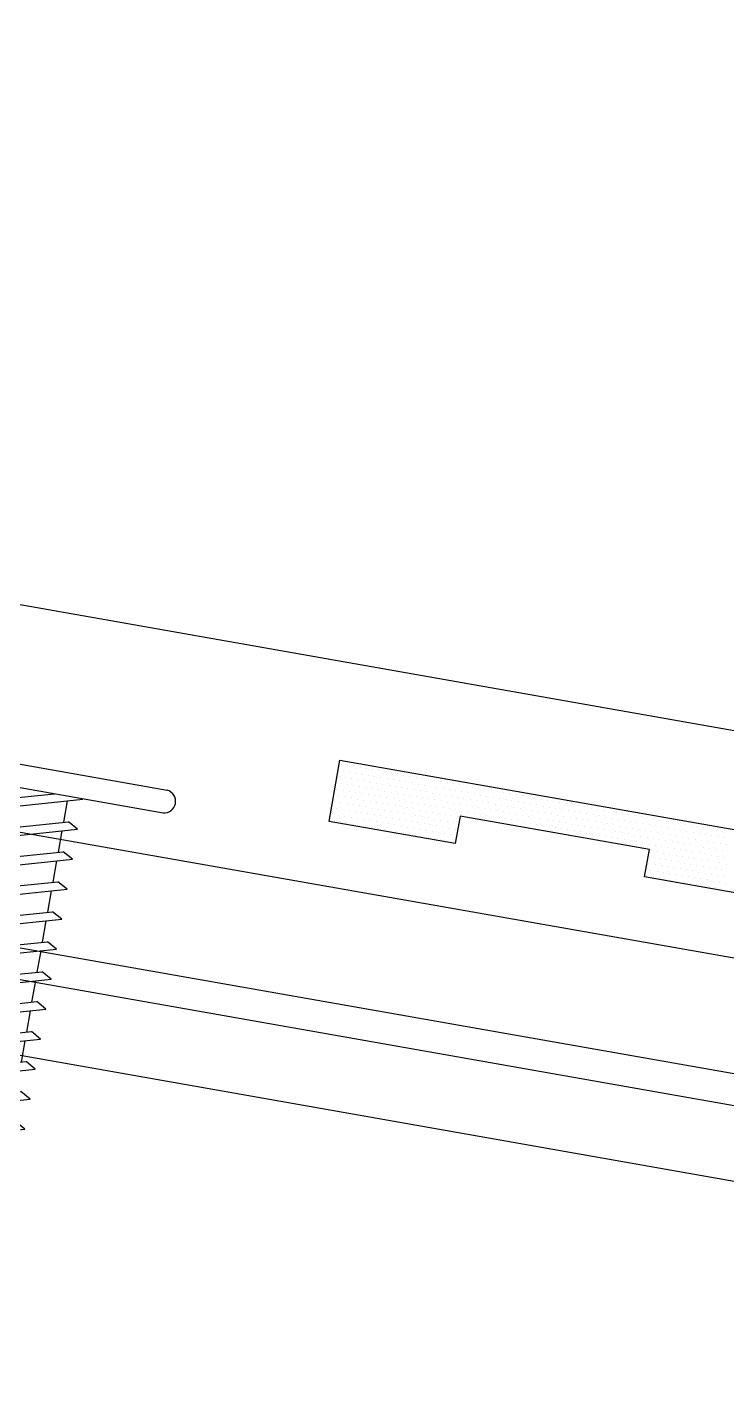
# Model space of a CAD drawing. Header units: inches. Extents: x -33163 to 19162, y -8858 to 30669.
# Drawn here: x -17014.891 to -17013.512, y 18033.685 to 18036.385 of the extents above; entities that cross this region are included whole.
import ezdxf

# ---------------------------------------------------------------- set-up
doc = ezdxf.new("R2010")
doc.units = ezdxf.units.IN
doc.layers.get('0').update_dxf_attribs({"color": 9, "lineweight": 0})
for name, color, linetype in [('20 - 7.2 PANEL', 5, 'Continuous'), ('FASTENER', 9, 'Continuous'), ('PURLIN', 1, 'Continuous'), ('SEALANT', 11, 'Continuous'), ('STLA', 12, 'Continuous'), ('TAPE', 9, 'Continuous'), ('TRIM', 4, 'Continuous')]:
    doc.layers.add(name, color=color, linetype=linetype)
doc.styles.add('TEXT', font='SIMPLEX.shx', dxfattribs={"width": 0.75, "height": 0.375})
doc.dimstyles.new('DETAIL$7', dxfattribs={"dimscale": 4, "dimtxt": 0.375, "dimasz": 0.125, "dimexe": 0.0625, "dimexo": 0.0625, "dimgap": 0.0625, "dimtad": 1, "dimdec": 4, "dimzin": 3, "dimdsep": 46, "dimlunit": 4, "dimtxsty": 'TEXT', "dimblk": 'ARCHTICK', "dimcen": 0.0625, "dimclrd": 7, "dimclre": 7, "dimclrt": 2, "dimadec": 0, "dimazin": 0, "dimtfac": 0.6, "dimtdec": 4, "dimtmove": 0, "dimatfit": 3, "dimfxl": 1, "dimfrac": 2, "dimtolj": 1, "dimtzin": 0, "dimarcsym": 0})

# ---------------------------------------------------------------- blocks, each defined once
blk = doc.blocks.new('sd3')
at = {"layer": 'FASTENER'}
for p, q in [((-0.24, 0.0822), (0.24, 0.0822)), ((-0.24, 0.0369), (0.24, 0.0369)), ((-0.0784, 0.0079), (0.0229, 0.0369)), ((-0.0582, -0.0035), (0.0798, 0.0359)), ((-0.0484, 0.0369), (-0.0484, 0.0165)), ((0.0497, 0.0273), (0.0497, -0.0155)), ((-0.0582, -0.0035), (-0.0784, 0.0079)), ((-0.0784, -0.0521), (0.0595, -0.0127)), ((-0.0582, -0.0636), (0.0798, -0.0242)), ((-0.0484, -0.0007), (-0.0484, -0.0435)), ((0.0798, -0.0242), (0.0595, -0.0127)), ((-0.0582, -0.0636), (-0.0784, -0.0521)), ((0.0497, -0.0328), (0.0497, -0.0756)), ((-0.0784, -0.1122), (0.0595, -0.0728)), ((-0.0484, -0.0608), (-0.0484, -0.1036)), ((0.0798, -0.0843), (0.0595, -0.0728)), ((-0.0582, -0.1236), (0.0798, -0.0843)), ((0.0497, -0.0928), (0.0497, -0.1357)), ((-0.0582, -0.1236), (-0.0784, -0.1122)), ((-0.0784, -0.1723), (0.0595, -0.1329)), ((-0.0484, -0.1208), (-0.0484, -0.1637)), ((0.0798, -0.1443), (0.0595, -0.1329)), ((-0.0582, -0.1837), (0.0798, -0.1443)), ((0.0497, -0.1529), (0.0497, -0.1958)), ((-0.0582, -0.1837), (-0.0784, -0.1723)), ((-0.0484, -0.1809), (-0.0484, -0.2238)), ((-0.0784, -0.2324), (0.0595, -0.193)), ((-0.0582, -0.2438), (0.0798, -0.2044)), ((0.0497, -0.213), (0.0497, -0.2559)), ((0.0798, -0.2044), (0.0595, -0.193)), ((-0.0582, -0.2438), (-0.0784, -0.2324)), ((-0.0484, -0.241), (-0.0484, -0.2839)), ((-0.0784, -0.2925), (0.0595, -0.2531)), ((-0.0582, -0.3039), (0.0798, -0.2645)), ((0.0798, -0.2645), (0.0595, -0.2531)), ((-0.0582, -0.3039), (-0.0784, -0.2925)), ((0.0497, -0.2731), (0.0497, -0.316)), ((-0.0784, -0.3525), (0.0595, -0.3132)), ((-0.0484, -0.3011), (-0.0484, -0.344)), ((0.0798, -0.3246), (0.0595, -0.3132)), ((-0.0582, -0.364), (0.0798, -0.3246)), ((0.0497, -0.3332), (0.0497, -0.376)), ((-0.0582, -0.364), (-0.0784, -0.3525)), ((-0.0784, -0.4126), (0.0595, -0.3732)), ((-0.0484, -0.3612), (-0.0484, -0.404)), ((0.0798, -0.3847), (0.0595, -0.3732)), ((-0.0582, -0.424), (0.0798, -0.3847)), ((0.0497, -0.3932), (0.0497, -0.4361)), ((-0.0582, -0.424), (-0.0784, -0.4126)), ((-0.0484, -0.4212), (-0.0484, -0.4641)), ((-0.0784, -0.4727), (0.0595, -0.4333)), ((-0.0582, -0.4841), (0.0798, -0.4447)), ((0.0497, -0.4533), (0.0497, -0.4962)), ((0.0798, -0.4447), (0.0595, -0.4333)), ((-0.0582, -0.4841), (-0.0784, -0.4727)), ((-0.0484, -0.4813), (-0.0484, -0.5242)), ((-0.0784, -0.5328), (0.0595, -0.4934)), ((-0.0582, -0.5442), (0.0798, -0.5048)), ((0.0798, -0.5048), (0.0595, -0.4934)), ((-0.0582, -0.5442), (-0.0784, -0.5328)), ((0.0497, -0.5134), (0.0497, -0.5563)), ((-0.0784, -0.5929), (0.0595, -0.5535)), ((-0.0582, -0.6043), (0.0798, -0.5649)), ((-0.0484, -0.5414), (-0.0484, -0.5843)), ((0.0798, -0.5649), (0.0595, -0.5535)), ((-0.0582, -0.6043), (-0.0784, -0.5929)), ((0.0497, -0.5735), (0.0497, -0.6164)), ((-0.0784, -0.653), (0.0595, -0.6136)), ((-0.0484, -0.6015), (-0.0484, -0.6444)), ((0.0798, -0.625), (0.0595, -0.6136)), ((-0.0582, -0.6644), (0.0798, -0.625)), ((0.0497, -0.6336), (0.0497, -0.6764)), ((-0.0582, -0.6644), (-0.0784, -0.653)), ((-0.0784, -0.713), (0.0595, -0.6736)), ((-0.0484, -0.6616), (-0.0484, -0.7044)), ((0.0798, -0.6851), (0.0595, -0.6736)), ((-0.0582, -0.7245), (0.0798, -0.6851)), ((0.0497, -0.6937), (0.0497, -0.7365)), ((-0.0582, -0.7245), (-0.0784, -0.713)), ((-0.0484, -0.7217), (-0.0484, -0.7645)), ((-0.0784, -0.7731), (0.0595, -0.7337)), ((-0.0582, -0.7845), (0.0798, -0.7451)), ((0.0497, -0.7537), (0.0497, -0.9769)), ((0.0798, -0.7451), (0.0595, -0.7337)), ((-0.0582, -0.7845), (-0.0784, -0.7731)), ((-0.0484, -0.7817), (-0.0484, -0.9769)), ((-0.0004, -1.0025), (0.0088, -0.8964)), ((0.0007, -1.0114), (-0.0484, -0.9769)), ((0.0007, -1.0114), (0.0497, -0.9769))]:
    blk.add_line(p, q, dxfattribs=at)
for centre, radius, start, end in [((-0.2381, 0.0595), 0.0227, 94.6639, 265.3361), ((0.2381, 0.0595), 0.0227, 274.6639, 85.3361), ((-0.0255, -0.9032), 0.0349, 11.1445, 130.906), ((0.0316, -1.0032), 0.032, 55.4585, 194.8454)]:
    blk.add_arc(centre, radius, start, end, dxfattribs=at)
blk = doc.blocks.new('*X325')
at = {"color": 0}
for p, q in [((-1.33125, 0.1375), (-1.33125, 0.1375)), ((-1.31875, 0.1375), (-1.31875, 0.1375)), ((-1.30625, 0.1375), (-1.30625, 0.1375)), ((-1.29375, 0.1375), (-1.29375, 0.1375)), ((-1.28125, 0.1375), (-1.28125, 0.1375)), ((-1.26875, 0.1375), (-1.26875, 0.1375)), ((-1.25625, 0.1375), (-1.25625, 0.1375)), ((-1.24375, 0.1375), (-1.24375, 0.1375)), ((-1.23125, 0.1375), (-1.23125, 0.1375)), ((-1.21875, 0.1375), (-1.21875, 0.1375)), ((-1.20625, 0.1375), (-1.20625, 0.1375)), ((-1.19375, 0.1375), (-1.19375, 0.1375)), ((-1.18125, 0.1375), (-1.18125, 0.1375)), ((-1.16875, 0.1375), (-1.16875, 0.1375)), ((-1.15625, 0.1375), (-1.15625, 0.1375)), ((-1.14375, 0.1375), (-1.14375, 0.1375)), ((-1.13125, 0.1375), (-1.13125, 0.1375)), ((-1.11875, 0.1375), (-1.11875, 0.1375)), ((-1.10625, 0.1375), (-1.10625, 0.1375)), ((-1.09375, 0.1375), (-1.09375, 0.1375)), ((-1.08125, 0.1375), (-1.08125, 0.1375)), ((-1.06875, 0.1375), (-1.06875, 0.1375)), ((-1.05625, 0.1375), (-1.05625, 0.1375)), ((-1.04375, 0.1375), (-1.04375, 0.1375)), ((-1.03125, 0.1375), (-1.03125, 0.1375)), ((-1.01875, 0.1375), (-1.01875, 0.1375)), ((-1.00625, 0.1375), (-1.00625, 0.1375)), ((-0.99375, 0.1375), (-0.99375, 0.1375)), ((-0.98125, 0.1375), (-0.98125, 0.1375)), ((-0.96875, 0.1375), (-0.96875, 0.1375)), ((-0.95625, 0.1375), (-0.95625, 0.1375)), ((-0.94375, 0.1375), (-0.94375, 0.1375)), ((-0.93125, 0.1375), (-0.93125, 0.1375)), ((-0.91875, 0.1375), (-0.91875, 0.1375)), ((-0.90625, 0.1375), (-0.90625, 0.1375)), ((-0.89375, 0.1375), (-0.89375, 0.1375)), ((-0.88125, 0.1375), (-0.88125, 0.1375)), ((-0.86875, 0.1375), (-0.86875, 0.1375)), ((-0.85625, 0.1375), (-0.85625, 0.1375)), ((-0.84375, 0.1375), (-0.84375, 0.1375)), ((-0.83125, 0.1375), (-0.83125, 0.1375)), ((-0.81875, 0.1375), (-0.81875, 0.1375)), ((-0.80625, 0.1375), (-0.80625, 0.1375)), ((-0.79375, 0.1375), (-0.79375, 0.1375)), ((-0.78125, 0.1375), (-0.78125, 0.1375)), ((-0.76875, 0.1375), (-0.76875, 0.1375)), ((-0.75625, 0.1375), (-0.75625, 0.1375)), ((-0.74375, 0.1375), (-0.74375, 0.1375)), ((-0.73125, 0.1375), (-0.73125, 0.1375)), ((-0.71875, 0.1375), (-0.71875, 0.1375)), ((-0.70625, 0.1375), (-0.70625, 0.1375)), ((-0.69375, 0.1375), (-0.69375, 0.1375)), ((-0.68125, 0.1375), (-0.68125, 0.1375)), ((-0.66875, 0.1375), (-0.66875, 0.1375)), ((-0.65625, 0.1375), (-0.65625, 0.1375)), ((-0.64375, 0.1375), (-0.64375, 0.1375)), ((-0.63125, 0.1375), (-0.63125, 0.1375)), ((-0.61875, 0.1375), (-0.61875, 0.1375)), ((-0.60625, 0.1375), (-0.60625, 0.1375)), ((-0.59375, 0.1375), (-0.59375, 0.1375)), ((-0.58125, 0.1375), (-0.58125, 0.1375)), ((-0.56875, 0.1375), (-0.56875, 0.1375)), ((-1.33125, 0.1125), (-1.33125, 0.1125)), ((-1.325, 0.125), (-1.325, 0.125)), ((-1.31875, 0.1125), (-1.31875, 0.1125)), ((-1.3125, 0.125), (-1.3125, 0.125)), ((-1.30625, 0.1125), (-1.30625, 0.1125)), ((-1.3, 0.125), (-1.3, 0.125)), ((-1.29375, 0.1125), (-1.29375, 0.1125)), ((-1.2875, 0.125), (-1.2875, 0.125)), ((-1.28125, 0.1125), (-1.28125, 0.1125)), ((-1.275, 0.125), (-1.275, 0.125)), ((-1.26875, 0.1125), (-1.26875, 0.1125)), ((-1.2625, 0.125), (-1.2625, 0.125)), ((-1.25625, 0.1125), (-1.25625, 0.1125)), ((-1.25, 0.125), (-1.25, 0.125)), ((-1.24375, 0.1125), (-1.24375, 0.1125)), ((-1.2375, 0.125), (-1.2375, 0.125)), ((-1.23125, 0.1125), (-1.23125, 0.1125)), ((-1.225, 0.125), (-1.225, 0.125)), ((-1.21875, 0.1125), (-1.21875, 0.1125)), ((-1.2125, 0.125), (-1.2125, 0.125)), ((-1.20625, 0.1125), (-1.20625, 0.1125)), ((-1.2, 0.125), (-1.2, 0.125)), ((-1.19375, 0.1125), (-1.19375, 0.1125)), ((-1.1875, 0.125), (-1.1875, 0.125)), ((-1.18125, 0.1125), (-1.18125, 0.1125)), ((-1.175, 0.125), (-1.175, 0.125)), ((-1.16875, 0.1125), (-1.16875, 0.1125)), ((-1.1625, 0.125), (-1.1625, 0.125)), ((-1.15625, 0.1125), (-1.15625, 0.1125)), ((-1.15, 0.125), (-1.15, 0.125)), ((-1.14375, 0.1125), (-1.14375, 0.1125)), ((-1.1375, 0.125), (-1.1375, 0.125)), ((-1.13125, 0.1125), (-1.13125, 0.1125)), ((-1.125, 0.125), (-1.125, 0.125)), ((-1.11875, 0.1125), (-1.11875, 0.1125)), ((-1.1125, 0.125), (-1.1125, 0.125)), ((-1.10625, 0.1125), (-1.10625, 0.1125)), ((-1.1, 0.125), (-1.1, 0.125)), ((-1.09375, 0.1125), (-1.09375, 0.1125)), ((-1.0875, 0.125), (-1.0875, 0.125)), ((-1.08125, 0.1125), (-1.08125, 0.1125)), ((-1.075, 0.125), (-1.075, 0.125)), ((-1.06875, 0.1125), (-1.06875, 0.1125)), ((-1.0625, 0.125), (-1.0625, 0.125)), ((-1.05625, 0.1125), (-1.05625, 0.1125)), ((-1.05, 0.125), (-1.05, 0.125)), ((-1.04375, 0.1125), (-1.04375, 0.1125)), ((-1.0375, 0.125), (-1.0375, 0.125)), ((-1.03125, 0.1125), (-1.03125, 0.1125)), ((-1.025, 0.125), (-1.025, 0.125)), ((-1.01875, 0.1125), (-1.01875, 0.1125)), ((-1.0125, 0.125), (-1.0125, 0.125)), ((-1.00625, 0.1125), (-1.00625, 0.1125)), ((-1, 0.125), (-1, 0.125)), ((-0.99375, 0.1125), (-0.99375, 0.1125)), ((-0.9875, 0.125), (-0.9875, 0.125)), ((-0.98125, 0.1125), (-0.98125, 0.1125)), ((-0.975, 0.125), (-0.975, 0.125)), ((-0.96875, 0.1125), (-0.96875, 0.1125)), ((-0.9625, 0.125), (-0.9625, 0.125)), ((-0.95625, 0.1125), (-0.95625, 0.1125)), ((-0.95, 0.125), (-0.95, 0.125)), ((-0.94375, 0.1125), (-0.94375, 0.1125)), ((-0.9375, 0.125), (-0.9375, 0.125)), ((-0.93125, 0.1125), (-0.93125, 0.1125)), ((-0.925, 0.125), (-0.925, 0.125)), ((-0.91875, 0.1125), (-0.91875, 0.1125)), ((-0.9125, 0.125), (-0.9125, 0.125)), ((-0.90625, 0.1125), (-0.90625, 0.1125)), ((-0.9, 0.125), (-0.9, 0.125)), ((-0.89375, 0.1125), (-0.89375, 0.1125)), ((-0.8875, 0.125), (-0.8875, 0.125)), ((-0.88125, 0.1125), (-0.88125, 0.1125)), ((-0.875, 0.125), (-0.875, 0.125)), ((-0.86875, 0.1125), (-0.86875, 0.1125)), ((-0.8625, 0.125), (-0.8625, 0.125)), ((-0.85625, 0.1125), (-0.85625, 0.1125)), ((-0.85, 0.125), (-0.85, 0.125)), ((-0.84375, 0.1125), (-0.84375, 0.1125)), ((-0.8375, 0.125), (-0.8375, 0.125)), ((-0.83125, 0.1125), (-0.83125, 0.1125)), ((-0.825, 0.125), (-0.825, 0.125)), ((-0.81875, 0.1125), (-0.81875, 0.1125)), ((-0.8125, 0.125), (-0.8125, 0.125)), ((-0.80625, 0.1125), (-0.80625, 0.1125)), ((-0.8, 0.125), (-0.8, 0.125)), ((-0.79375, 0.1125), (-0.79375, 0.1125)), ((-0.7875, 0.125), (-0.7875, 0.125)), ((-0.78125, 0.1125), (-0.78125, 0.1125)), ((-0.775, 0.125), (-0.775, 0.125)), ((-0.76875, 0.1125), (-0.76875, 0.1125)), ((-0.7625, 0.125), (-0.7625, 0.125)), ((-0.75625, 0.1125), (-0.75625, 0.1125)), ((-0.75, 0.125), (-0.75, 0.125)), ((-0.74375, 0.1125), (-0.74375, 0.1125)), ((-0.7375, 0.125), (-0.7375, 0.125)), ((-0.73125, 0.1125), (-0.73125, 0.1125)), ((-0.725, 0.125), (-0.725, 0.125)), ((-0.71875, 0.1125), (-0.71875, 0.1125)), ((-0.7125, 0.125), (-0.7125, 0.125)), ((-0.70625, 0.1125), (-0.70625, 0.1125)), ((-0.7, 0.125), (-0.7, 0.125)), ((-0.69375, 0.1125), (-0.69375, 0.1125)), ((-0.6875, 0.125), (-0.6875, 0.125)), ((-0.68125, 0.1125), (-0.68125, 0.1125)), ((-0.675, 0.125), (-0.675, 0.125)), ((-0.66875, 0.1125), (-0.66875, 0.1125)), ((-0.6625, 0.125), (-0.6625, 0.125)), ((-0.65625, 0.1125), (-0.65625, 0.1125)), ((-0.65, 0.125), (-0.65, 0.125)), ((-0.64375, 0.1125), (-0.64375, 0.1125)), ((-0.6375, 0.125), (-0.6375, 0.125)), ((-0.63125, 0.1125), (-0.63125, 0.1125)), ((-0.625, 0.125), (-0.625, 0.125)), ((-0.61875, 0.1125), (-0.61875, 0.1125)), ((-0.6125, 0.125), (-0.6125, 0.125)), ((-0.60625, 0.1125), (-0.60625, 0.1125)), ((-0.6, 0.125), (-0.6, 0.125)), ((-0.59375, 0.1125), (-0.59375, 0.1125)), ((-0.5875, 0.125), (-0.5875, 0.125)), ((-0.58125, 0.1125), (-0.58125, 0.1125)), ((-0.575, 0.125), (-0.575, 0.125)), ((-0.56875, 0.1125), (-0.56875, 0.1125)), ((-0.5625, 0.125), (-0.5625, 0.125)), ((-0.55625, 0.1125), (-0.55625, 0.1125)), ((-1.33125, 0.0875), (-1.33125, 0.0875)), ((-1.325, 0.1), (-1.325, 0.1)), ((-1.31875, 0.0875), (-1.31875, 0.0875)), ((-1.3125, 0.1), (-1.3125, 0.1)), ((-1.30625, 0.0875), (-1.30625, 0.0875)), ((-1.3, 0.1), (-1.3, 0.1)), ((-1.29375, 0.0875), (-1.29375, 0.0875)), ((-1.2875, 0.1), (-1.2875, 0.1)), ((-1.28125, 0.0875), (-1.28125, 0.0875)), ((-1.275, 0.1), (-1.275, 0.1)), ((-1.26875, 0.0875), (-1.26875, 0.0875)), ((-1.2625, 0.1), (-1.2625, 0.1)), ((-1.25625, 0.0875), (-1.25625, 0.0875)), ((-1.25, 0.1), (-1.25, 0.1)), ((-1.24375, 0.0875), (-1.24375, 0.0875)), ((-1.2375, 0.1), (-1.2375, 0.1)), ((-1.23125, 0.0875), (-1.23125, 0.0875)), ((-1.225, 0.1), (-1.225, 0.1)), ((-1.21875, 0.0875), (-1.21875, 0.0875)), ((-1.2125, 0.1), (-1.2125, 0.1)), ((-1.20625, 0.0875), (-1.20625, 0.0875)), ((-1.2, 0.1), (-1.2, 0.1)), ((-1.19375, 0.0875), (-1.19375, 0.0875)), ((-1.1875, 0.1), (-1.1875, 0.1)), ((-1.18125, 0.0875), (-1.18125, 0.0875)), ((-1.175, 0.1), (-1.175, 0.1)), ((-1.16875, 0.0875), (-1.16875, 0.0875)), ((-1.1625, 0.1), (-1.1625, 0.1)), ((-1.15625, 0.0875), (-1.15625, 0.0875)), ((-1.15, 0.1), (-1.15, 0.1)), ((-1.14375, 0.0875), (-1.14375, 0.0875)), ((-1.1375, 0.1), (-1.1375, 0.1)), ((-1.13125, 0.0875), (-1.13125, 0.0875)), ((-1.125, 0.1), (-1.125, 0.1)), ((-1.11875, 0.0875), (-1.11875, 0.0875)), ((-1.1125, 0.1), (-1.1125, 0.1)), ((-1.10625, 0.0875), (-1.10625, 0.0875)), ((-1.1, 0.1), (-1.1, 0.1)), ((-1.09375, 0.0875), (-1.09375, 0.0875)), ((-1.0875, 0.1), (-1.0875, 0.1)), ((-1.08125, 0.0875), (-1.08125, 0.0875)), ((-1.075, 0.1), (-1.075, 0.1)), ((-1.06875, 0.0875), (-1.06875, 0.0875)), ((-1.0625, 0.1), (-1.0625, 0.1)), ((-1.05625, 0.0875), (-1.05625, 0.0875)), ((-1.05, 0.1), (-1.05, 0.1)), ((-1.04375, 0.0875), (-1.04375, 0.0875)), ((-1.0375, 0.1), (-1.0375, 0.1)), ((-1.03125, 0.0875), (-1.03125, 0.0875)), ((-1.025, 0.1), (-1.025, 0.1)), ((-1.01875, 0.0875), (-1.01875, 0.0875)), ((-1.0125, 0.1), (-1.0125, 0.1)), ((-1.00625, 0.0875), (-1.00625, 0.0875)), ((-1, 0.1), (-1, 0.1)), ((-0.99375, 0.0875), (-0.99375, 0.0875)), ((-0.9875, 0.1), (-0.9875, 0.1)), ((-0.98125, 0.0875), (-0.98125, 0.0875)), ((-0.975, 0.1), (-0.975, 0.1)), ((-0.96875, 0.0875), (-0.96875, 0.0875)), ((-0.9625, 0.1), (-0.9625, 0.1)), ((-0.95625, 0.0875), (-0.95625, 0.0875)), ((-0.95, 0.1), (-0.95, 0.1)), ((-0.94375, 0.0875), (-0.94375, 0.0875)), ((-0.9375, 0.1), (-0.9375, 0.1)), ((-0.93125, 0.0875), (-0.93125, 0.0875)), ((-0.925, 0.1), (-0.925, 0.1)), ((-0.91875, 0.0875), (-0.91875, 0.0875)), ((-0.9125, 0.1), (-0.9125, 0.1)), ((-0.90625, 0.0875), (-0.90625, 0.0875)), ((-0.9, 0.1), (-0.9, 0.1)), ((-0.89375, 0.0875), (-0.89375, 0.0875)), ((-0.8875, 0.1), (-0.8875, 0.1)), ((-0.88125, 0.0875), (-0.88125, 0.0875)), ((-0.875, 0.1), (-0.875, 0.1)), ((-0.86875, 0.0875), (-0.86875, 0.0875)), ((-0.8625, 0.1), (-0.8625, 0.1)), ((-0.85625, 0.0875), (-0.85625, 0.0875)), ((-0.85, 0.1), (-0.85, 0.1)), ((-0.84375, 0.0875), (-0.84375, 0.0875)), ((-0.8375, 0.1), (-0.8375, 0.1)), ((-0.83125, 0.0875), (-0.83125, 0.0875)), ((-0.825, 0.1), (-0.825, 0.1)), ((-0.81875, 0.0875), (-0.81875, 0.0875)), ((-0.8125, 0.1), (-0.8125, 0.1)), ((-0.80625, 0.0875), (-0.80625, 0.0875)), ((-0.8, 0.1), (-0.8, 0.1)), ((-0.79375, 0.0875), (-0.79375, 0.0875)), ((-0.7875, 0.1), (-0.7875, 0.1)), ((-0.78125, 0.0875), (-0.78125, 0.0875)), ((-0.775, 0.1), (-0.775, 0.1)), ((-0.76875, 0.0875), (-0.76875, 0.0875)), ((-0.7625, 0.1), (-0.7625, 0.1)), ((-0.75625, 0.0875), (-0.75625, 0.0875)), ((-0.75, 0.1), (-0.75, 0.1)), ((-0.74375, 0.0875), (-0.74375, 0.0875)), ((-0.7375, 0.1), (-0.7375, 0.1)), ((-0.73125, 0.0875), (-0.73125, 0.0875)), ((-0.725, 0.1), (-0.725, 0.1)), ((-0.71875, 0.0875), (-0.71875, 0.0875)), ((-0.7125, 0.1), (-0.7125, 0.1)), ((-0.70625, 0.0875), (-0.70625, 0.0875)), ((-0.7, 0.1), (-0.7, 0.1)), ((-0.69375, 0.0875), (-0.69375, 0.0875)), ((-0.6875, 0.1), (-0.6875, 0.1)), ((-0.68125, 0.0875), (-0.68125, 0.0875)), ((-0.675, 0.1), (-0.675, 0.1)), ((-0.66875, 0.0875), (-0.66875, 0.0875)), ((-0.6625, 0.1), (-0.6625, 0.1)), ((-0.65625, 0.0875), (-0.65625, 0.0875)), ((-0.65, 0.1), (-0.65, 0.1)), ((-0.64375, 0.0875), (-0.64375, 0.0875)), ((-0.6375, 0.1), (-0.6375, 0.1)), ((-0.63125, 0.0875), (-0.63125, 0.0875)), ((-0.625, 0.1), (-0.625, 0.1)), ((-0.61875, 0.0875), (-0.61875, 0.0875)), ((-0.6125, 0.1), (-0.6125, 0.1)), ((-0.60625, 0.0875), (-0.60625, 0.0875)), ((-0.6, 0.1), (-0.6, 0.1)), ((-0.59375, 0.0875), (-0.59375, 0.0875)), ((-0.5875, 0.1), (-0.5875, 0.1)), ((-0.58125, 0.0875), (-0.58125, 0.0875)), ((-0.575, 0.1), (-0.575, 0.1)), ((-0.56875, 0.0875), (-0.56875, 0.0875)), ((-0.5625, 0.1), (-0.5625, 0.1)), ((-0.55625, 0.0875), (-0.55625, 0.0875)), ((-1.33125, 0.0625), (-1.33125, 0.0625)), ((-1.325, 0.075), (-1.325, 0.075)), ((-1.31875, 0.0625), (-1.31875, 0.0625)), ((-1.3125, 0.075), (-1.3125, 0.075)), ((-1.30625, 0.0625), (-1.30625, 0.0625)), ((-1.3, 0.075), (-1.3, 0.075)), ((-1.29375, 0.0625), (-1.29375, 0.0625)), ((-1.2875, 0.075), (-1.2875, 0.075)), ((-1.28125, 0.0625), (-1.28125, 0.0625)), ((-1.275, 0.075), (-1.275, 0.075)), ((-1.26875, 0.0625), (-1.26875, 0.0625)), ((-1.2625, 0.075), (-1.2625, 0.075)), ((-1.25625, 0.0625), (-1.25625, 0.0625)), ((-1.25, 0.075), (-1.25, 0.075)), ((-1.24375, 0.0625), (-1.24375, 0.0625)), ((-1.2375, 0.075), (-1.2375, 0.075)), ((-1.23125, 0.0625), (-1.23125, 0.0625)), ((-1.225, 0.075), (-1.225, 0.075)), ((-1.21875, 0.0625), (-1.21875, 0.0625)), ((-1.2125, 0.075), (-1.2125, 0.075)), ((-1.20625, 0.0625), (-1.20625, 0.0625)), ((-1.2, 0.075), (-1.2, 0.075)), ((-1.19375, 0.0625), (-1.19375, 0.0625)), ((-1.1875, 0.075), (-1.1875, 0.075)), ((-1.18125, 0.0625), (-1.18125, 0.0625)), ((-1.175, 0.075), (-1.175, 0.075)), ((-1.16875, 0.0625), (-1.16875, 0.0625)), ((-1.1625, 0.075), (-1.1625, 0.075)), ((-1.15625, 0.0625), (-1.15625, 0.0625)), ((-1.15, 0.075), (-1.15, 0.075)), ((-1.14375, 0.0625), (-1.14375, 0.0625)), ((-1.1375, 0.075), (-1.1375, 0.075)), ((-1.13125, 0.0625), (-1.13125, 0.0625)), ((-1.125, 0.075), (-1.125, 0.075)), ((-1.11875, 0.0625), (-1.11875, 0.0625)), ((-1.1125, 0.075), (-1.1125, 0.075)), ((-1.10625, 0.0625), (-1.10625, 0.0625)), ((-1.1, 0.075), (-1.1, 0.075)), ((-1.09375, 0.0625), (-1.09375, 0.0625)), ((-1.0875, 0.075), (-1.0875, 0.075)), ((-0.7, 0.075), (-0.7, 0.075)), ((-0.69375, 0.0625), (-0.69375, 0.0625)), ((-0.6875, 0.075), (-0.6875, 0.075)), ((-0.68125, 0.0625), (-0.68125, 0.0625)), ((-0.675, 0.075), (-0.675, 0.075)), ((-0.66875, 0.0625), (-0.66875, 0.0625)), ((-0.6625, 0.075), (-0.6625, 0.075)), ((-0.65625, 0.0625), (-0.65625, 0.0625)), ((-0.65, 0.075), (-0.65, 0.075)), ((-0.64375, 0.0625), (-0.64375, 0.0625)), ((-0.6375, 0.075), (-0.6375, 0.075)), ((-0.63125, 0.0625), (-0.63125, 0.0625)), ((-0.625, 0.075), (-0.625, 0.075)), ((-0.61875, 0.0625), (-0.61875, 0.0625)), ((-0.6125, 0.075), (-0.6125, 0.075)), ((-0.60625, 0.0625), (-0.60625, 0.0625)), ((-0.6, 0.075), (-0.6, 0.075)), ((-0.59375, 0.0625), (-0.59375, 0.0625)), ((-0.5875, 0.075), (-0.5875, 0.075)), ((-0.58125, 0.0625), (-0.58125, 0.0625)), ((-0.575, 0.075), (-0.575, 0.075)), ((-0.56875, 0.0625), (-0.56875, 0.0625)), ((-0.5625, 0.075), (-0.5625, 0.075)), ((-0.55625, 0.0625), (-0.55625, 0.0625)), ((-0.55, 0.075), (-0.55, 0.075)), ((-1.33125, 0.0375), (-1.33125, 0.0375)), ((-1.325, 0.05), (-1.325, 0.05)), ((-1.31875, 0.0375), (-1.31875, 0.0375)), ((-1.3125, 0.05), (-1.3125, 0.05)), ((-1.30625, 0.0375), (-1.30625, 0.0375)), ((-1.3, 0.05), (-1.3, 0.05)), ((-1.29375, 0.0375), (-1.29375, 0.0375)), ((-1.2875, 0.05), (-1.2875, 0.05)), ((-1.28125, 0.0375), (-1.28125, 0.0375)), ((-1.275, 0.05), (-1.275, 0.05)), ((-1.26875, 0.0375), (-1.26875, 0.0375)), ((-1.2625, 0.05), (-1.2625, 0.05)), ((-1.25625, 0.0375), (-1.25625, 0.0375)), ((-1.25, 0.05), (-1.25, 0.05)), ((-1.24375, 0.0375), (-1.24375, 0.0375)), ((-1.2375, 0.05), (-1.2375, 0.05)), ((-1.23125, 0.0375), (-1.23125, 0.0375)), ((-1.225, 0.05), (-1.225, 0.05)), ((-1.21875, 0.0375), (-1.21875, 0.0375)), ((-1.2125, 0.05), (-1.2125, 0.05)), ((-1.20625, 0.0375), (-1.20625, 0.0375)), ((-1.2, 0.05), (-1.2, 0.05)), ((-1.19375, 0.0375), (-1.19375, 0.0375)), ((-1.1875, 0.05), (-1.1875, 0.05)), ((-1.18125, 0.0375), (-1.18125, 0.0375)), ((-1.175, 0.05), (-1.175, 0.05)), ((-1.16875, 0.0375), (-1.16875, 0.0375)), ((-1.1625, 0.05), (-1.1625, 0.05)), ((-1.15625, 0.0375), (-1.15625, 0.0375)), ((-1.15, 0.05), (-1.15, 0.05)), ((-1.14375, 0.0375), (-1.14375, 0.0375)), ((-1.1375, 0.05), (-1.1375, 0.05)), ((-1.13125, 0.0375), (-1.13125, 0.0375)), ((-1.125, 0.05), (-1.125, 0.05)), ((-1.11875, 0.0375), (-1.11875, 0.0375)), ((-1.1125, 0.05), (-1.1125, 0.05)), ((-1.10625, 0.0375), (-1.10625, 0.0375)), ((-1.1, 0.05), (-1.1, 0.05)), ((-1.09375, 0.0375), (-1.09375, 0.0375)), ((-1.0875, 0.05), (-1.0875, 0.05)), ((-0.7, 0.05), (-0.7, 0.05)), ((-0.69375, 0.0375), (-0.69375, 0.0375)), ((-0.6875, 0.05), (-0.6875, 0.05)), ((-0.68125, 0.0375), (-0.68125, 0.0375)), ((-0.675, 0.05), (-0.675, 0.05)), ((-0.66875, 0.0375), (-0.66875, 0.0375)), ((-0.6625, 0.05), (-0.6625, 0.05)), ((-0.65625, 0.0375), (-0.65625, 0.0375)), ((-0.65, 0.05), (-0.65, 0.05)), ((-0.64375, 0.0375), (-0.64375, 0.0375)), ((-0.6375, 0.05), (-0.6375, 0.05)), ((-0.63125, 0.0375), (-0.63125, 0.0375)), ((-0.625, 0.05), (-0.625, 0.05)), ((-0.61875, 0.0375), (-0.61875, 0.0375)), ((-0.6125, 0.05), (-0.6125, 0.05)), ((-0.60625, 0.0375), (-0.60625, 0.0375)), ((-0.6, 0.05), (-0.6, 0.05)), ((-0.59375, 0.0375), (-0.59375, 0.0375)), ((-0.5875, 0.05), (-0.5875, 0.05)), ((-0.58125, 0.0375), (-0.58125, 0.0375)), ((-0.575, 0.05), (-0.575, 0.05)), ((-0.56875, 0.0375), (-0.56875, 0.0375)), ((-0.5625, 0.05), (-0.5625, 0.05)), ((-0.55625, 0.0375), (-0.55625, 0.0375)), ((-0.55, 0.05), (-0.55, 0.05)), ((-0.54375, 0.0375), (-0.54375, 0.0375)), ((-1.325, 0.025), (-1.325, 0.025)), ((-1.3125, 0.025), (-1.3125, 0.025)), ((-1.3, 0.025), (-1.3, 0.025)), ((-1.2875, 0.025), (-1.2875, 0.025)), ((-1.275, 0.025), (-1.275, 0.025)), ((-1.2625, 0.025), (-1.2625, 0.025)), ((-1.25, 0.025), (-1.25, 0.025)), ((-1.2375, 0.025), (-1.2375, 0.025)), ((-1.225, 0.025), (-1.225, 0.025)), ((-1.2125, 0.025), (-1.2125, 0.025)), ((-1.2, 0.025), (-1.2, 0.025)), ((-1.1875, 0.025), (-1.1875, 0.025)), ((-1.175, 0.025), (-1.175, 0.025)), ((-1.1625, 0.025), (-1.1625, 0.025)), ((-1.15, 0.025), (-1.15, 0.025)), ((-1.1375, 0.025), (-1.1375, 0.025)), ((-1.125, 0.025), (-1.125, 0.025)), ((-1.1125, 0.025), (-1.1125, 0.025)), ((-1.1, 0.025), (-1.1, 0.025)), ((-1.0875, 0.025), (-1.0875, 0.025)), ((-0.7, 0.025), (-0.7, 0.025)), ((-0.6875, 0.025), (-0.6875, 0.025)), ((-0.675, 0.025), (-0.675, 0.025)), ((-0.6625, 0.025), (-0.6625, 0.025)), ((-0.65, 0.025), (-0.65, 0.025)), ((-0.6375, 0.025), (-0.6375, 0.025)), ((-0.625, 0.025), (-0.625, 0.025)), ((-0.6125, 0.025), (-0.6125, 0.025)), ((-0.6, 0.025), (-0.6, 0.025)), ((-0.5875, 0.025), (-0.5875, 0.025)), ((-0.575, 0.025), (-0.575, 0.025)), ((-0.5625, 0.025), (-0.5625, 0.025)), ((-0.55, 0.025), (-0.55, 0.025))]:
    blk.add_line(p, q, dxfattribs=at)
blk = doc.blocks.new('TBTS')
at = {"color": 9}
blk.add_lwpolyline([(0.4327, 0.022), (0.1801, 0.022), (0.1801, 0.0766), (-0.1987, 0.0766), (-0.1987, 0.022), (-0.4513, 0.022), (-0.7039, 0.022), (-0.7039, 0.0766), (-1.0828, 0.0766), (-1.0828, 0.022), (-1.3353, 0.022), (-1.3353, 0.1448), (-0.4513, 0.1448), (0.4327, 0.1448), (1.3168, 0.1448), (1.3168, 0.022), (1.0642, 0.022), (1.0642, 0.0766), (0.6853, 0.0766), (0.6853, 0.022)], close=True, dxfattribs=at)
at = {"layer": 'TAPE', "color": 251}
blk.add_blockref('*X325', (0, 0), dxfattribs=at)
blk = doc.blocks.new('_ArchTick')
at = {"color": 0, "linetype": 'ByBlock', "const_width": 0.15}
blk.add_lwpolyline([(-0.5, -0.5), (0.5, 0.5)], dxfattribs=at)

msp = doc.modelspace()

# ---------------------------------------------------------------- linework, layer by layer
at = {"layer": '20 - 7.2 PANEL'}
msp.add_line((-17011.55, 18034.6536), (-17024.98554, 18037.02265), dxfattribs=at)
at = {"layer": 'PURLIN'}
msp.add_line((-17005.59799, 18032.71512), (-17025.13757, 18036.16048), dxfattribs=at)
at = {"layer": 'STLA'}
for p, q in [((-17019.3853, 18035.35887), (-17005.59799, 18032.9278)), ((-17005.59799, 18032.86433), (-17019.3346, 18035.28647))]:
    msp.add_line(p, q, dxfattribs=at)
at = {"layer": 'TRIM'}
msp.add_line((-17017.19625, 18035.20101), (-17006.36336, 18033.29088), dxfattribs=at)

# ---------------------------------------------------------------- block references
at = {"layer": 'FASTENER', "rotation": 349.9999999999999}
msp.add_blockref('sd3', (-17014.86597, 18034.84054), dxfattribs=at)
at = {"layer": 'SEALANT', "rotation": 349.9999999999999}
msp.add_blockref('TBTS', (-17012.98484, 18034.5648), dxfattribs=at)

# ---------------------------------------------------------------- leaders
msp.add_leader([(-17012.97454, 18036.00436), (-17014.55934, 18040.65465), (-17014.80154, 18040.65465)], dimstyle='DETAIL$7')

doc.saveas('drawing.dxf')
